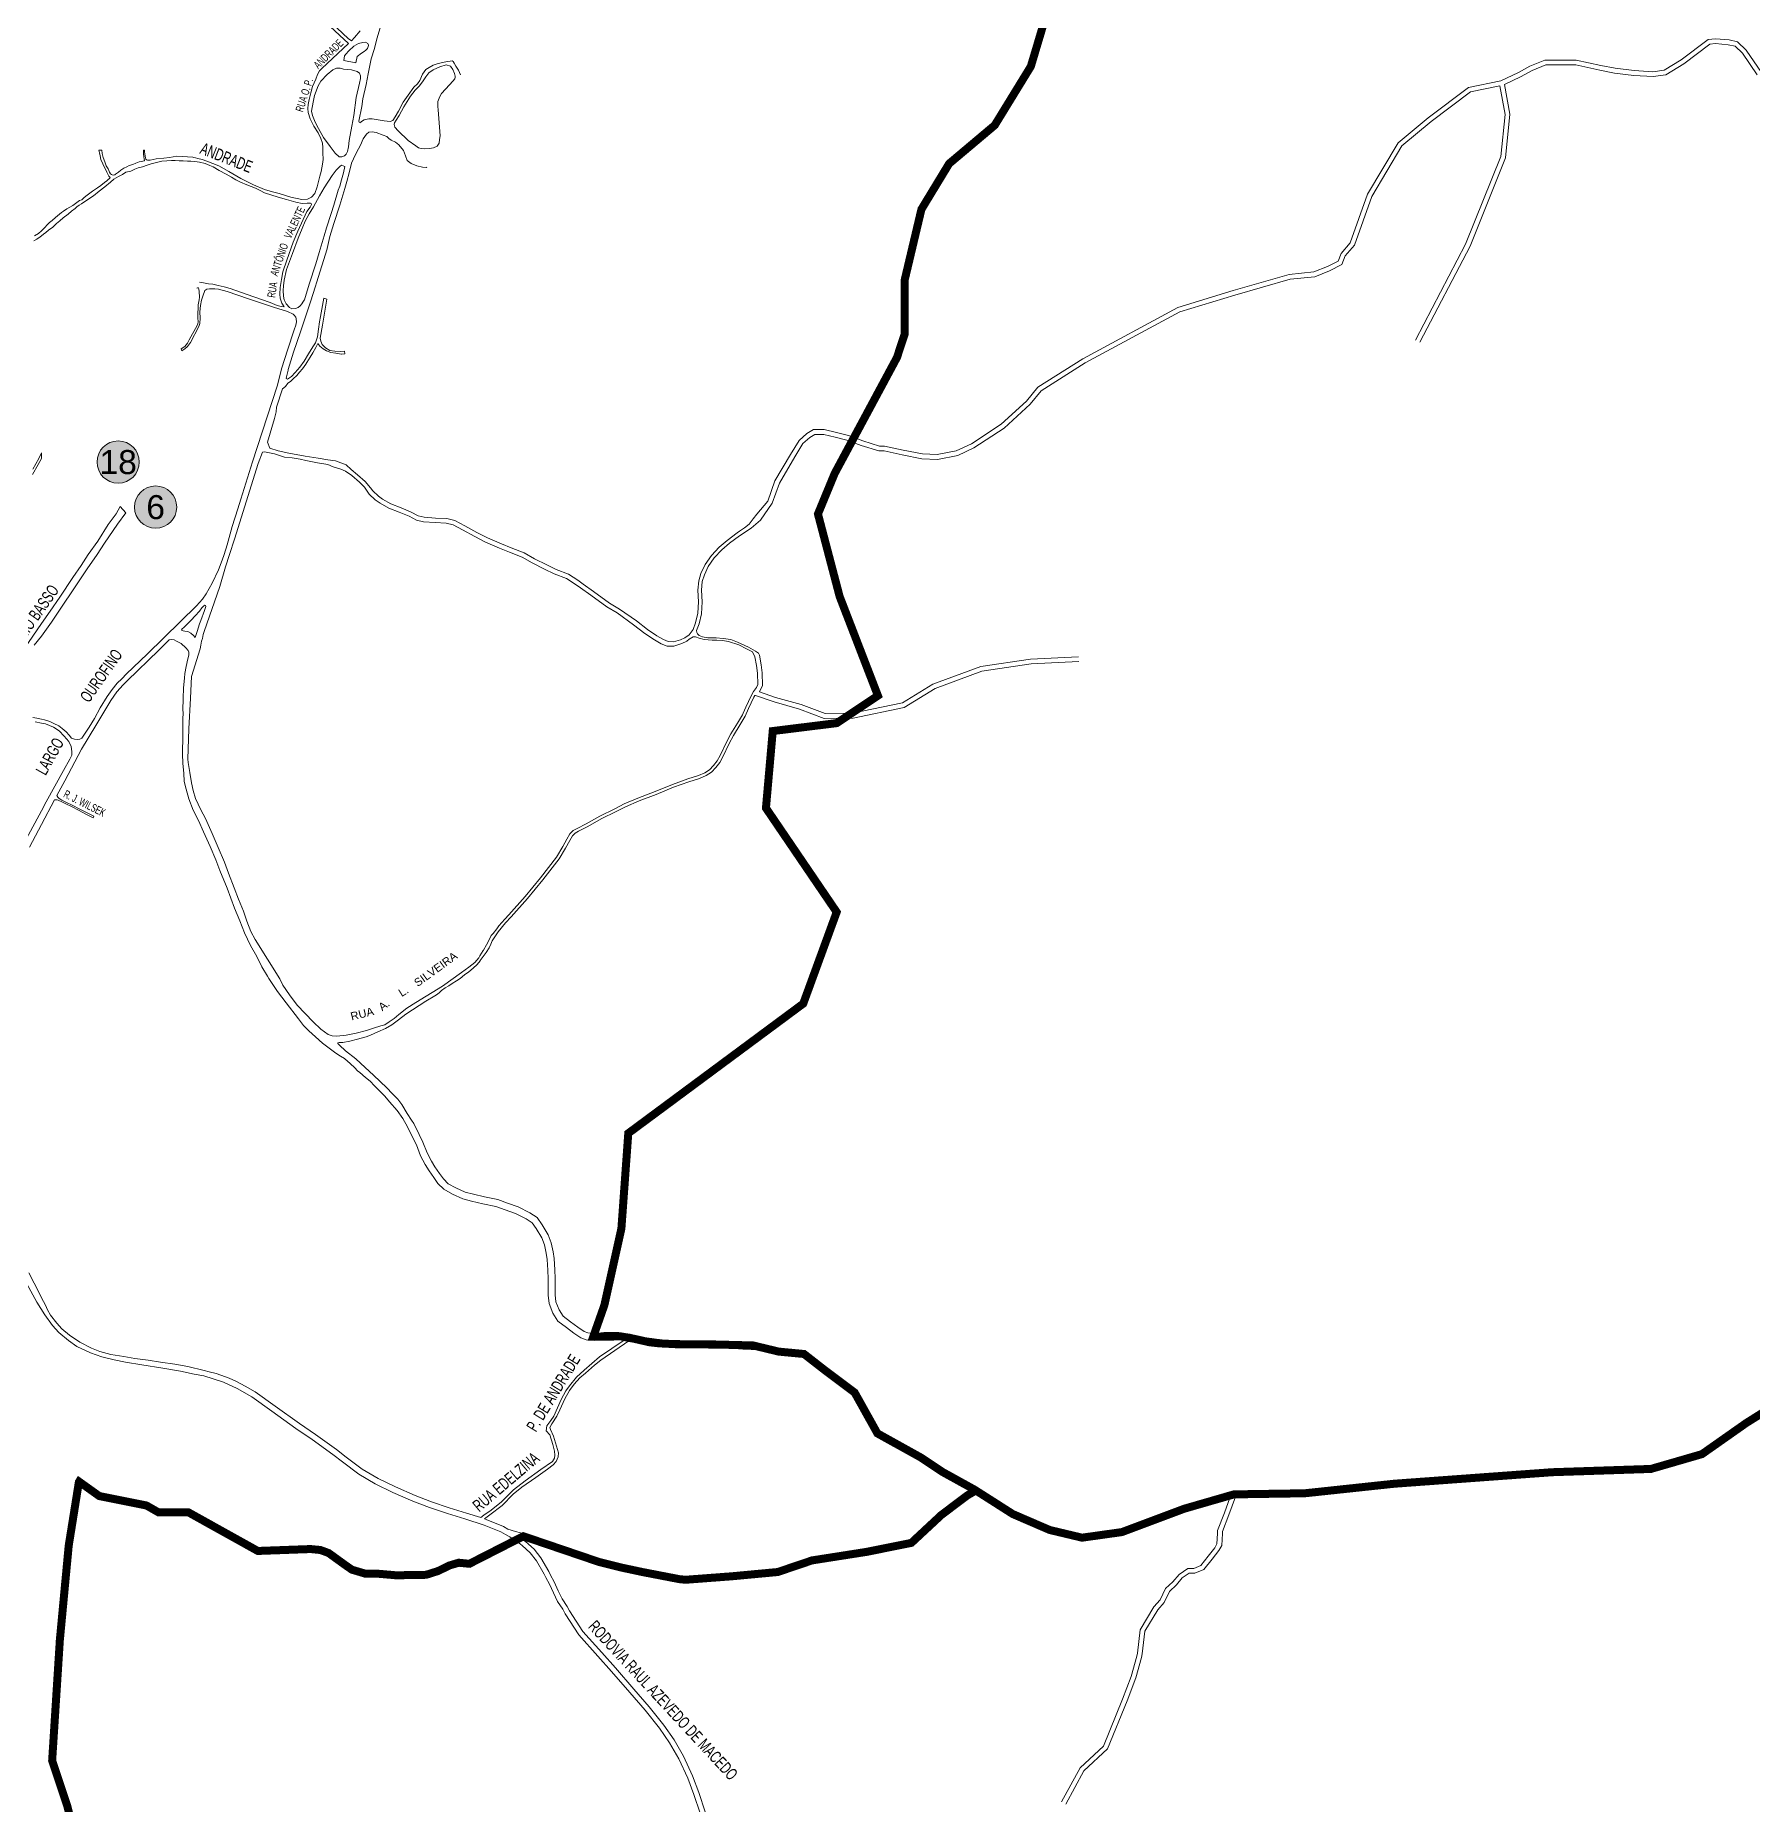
# Model space of a CAD drawing. Header units: millimetres. Extents: x 617885 to 663705, y 7172943 to 7234736.
# Drawn here: x 649792 to 651938, y 7192638 to 7194849 of the extents above; entities that cross this region are included whole.
import ezdxf
from ezdxf.enums import TextEntityAlignment as Align

# ---------------------------------------------------------------- set-up
doc = ezdxf.new("R2010")
doc.units = ezdxf.units.MM
for name, color, linetype in [('BAIRROS', 12, 'Continuous'), ('Equipamentos Públicos', 171, 'Continuous'), ('Escolas Municipais', 21, 'Continuous')]:
    doc.layers.add(name, color=color, linetype=linetype)
doc.layers.add('TOP_VIAS 10.000', color=7, linetype='Continuous', lineweight=9)
doc.layers.add('VIAS', color=7, linetype='Continuous', lineweight=5)
doc.styles.add('LDUP', font='LDUP.SHX')
doc.styles.get("Standard").update_dxf_attribs({"font": 'arial.ttf'})

msp = doc.modelspace()

# ---------------------------------------------------------------- hatches: boundary and pattern name
at = {"layer": 'Equipamentos Públicos', "true_color": 0xff0040}
h = msp.add_hatch(color=240, dxfattribs=at)
edge = h.paths.add_edge_path()
edge.add_arc((649942.7, 7194259.1), 26.4, 0, 360)
at = {"layer": 'Escolas Municipais'}
h = msp.add_hatch(color=21, dxfattribs=at)
edge = h.paths.add_edge_path()
edge.add_arc((649895.9, 7194315.4), 26.4, 0, 360)

# ---------------------------------------------------------------- linework, layer by layer
at = {"layer": 'BAIRROS', "lineweight": 40, "ltscale": 0.3, "const_width": 10}
for points in [[(649851.6, 7192559.3), (649832.5, 7192635.6), (649813.4, 7192692.8), (649822.7, 7192838.2), (649822.9, 7192842.2), (649828.5, 7192901.9), (649834.1, 7192961.5), (649846.8, 7193040.9), (649847.1, 7193041.4), (649872.3, 7193023.4), (649931.3, 7193011.6), (649946.2, 7193003.1), (649983.6, 7193003.1), (650070.4, 7192954.8), (650136.2, 7192957.2), (650148.6, 7192956), (650158.9, 7192952.2), (650179.6, 7192937.2), (650188, 7192931.4), (650205.1, 7192926.3), (650219, 7192926.5), (650243.2, 7192924.4), (650280.7, 7192925), (650295.5, 7192929.7), (650309.9, 7192936.7), (650321.3, 7192940.1), (650334.8, 7192938.8), (650402.2, 7192973.2), (650402.2, 7192973.2), (650496.3, 7192941.2), (650525, 7192934), (650551.3, 7192928.4), (650597, 7192919.6), (650604.8, 7192918.8), (650663.2, 7192923.2), (650720.1, 7192928.5), (650762.9, 7192943), (650831.3, 7192953.7), (650887, 7192964.9), (650924.4, 7192999.7), (650956.6, 7193024), (650967.5, 7193030.4), (650967.5, 7193030.4), (650966.5, 7193031.1), (650966.5, 7193031.1), (650966.5, 7193031.1), (650925.8, 7193053.6), (650898.8, 7193071.6), (650844.6, 7193101.7), (650816.1, 7193152.8), (650780, 7193179.8), (650752.9, 7193200.9), (650721.3, 7193203.9), (650689.3, 7193211.6), (650630.1, 7193213.1), (650599.9, 7193212.8), (650572.2, 7193214.2), (650559.6, 7193215.6), (650541.3, 7193219.8), (650524.1, 7193222.9), (650509.2, 7193222.7), (650489.6, 7193222.7), (650503.4, 7193261.9), (650524.7, 7193357.7), (650533.3, 7193476.7), (650751.9, 7193638.7), (650793.7, 7193753.1), (650705.3, 7193883.1), (650713.8, 7193979.3), (650793.7, 7193989.2), (650845.2, 7194023.5), (650797.4, 7194147.4), (650770.3, 7194250.5), (650791.2, 7194301.2), (650869, 7194446), (650878.6, 7194475.2), (650878.6, 7194542.7), (650899.6, 7194631.3), (650934.2, 7194688.3), (650991.2, 7194736.3), (651036.3, 7194809.8), (651066.3, 7194910.3)], [(649851.6, 7192559.3), (649832.5, 7192635.6), (649813.4, 7192692.8), (649822.7, 7192838.2), (649822.9, 7192842.2), (649828.5, 7192901.9), (649834.1, 7192961.5), (649846.8, 7193040.9), (649847.1, 7193041.4), (649872.3, 7193023.4), (649931.3, 7193011.6), (649946.2, 7193003.1), (649983.6, 7193003.1), (650070.4, 7192954.8), (650136.2, 7192957.2), (650148.6, 7192956), (650158.9, 7192952.2), (650179.6, 7192937.2), (650188, 7192931.4), (650205.1, 7192926.3), (650219, 7192926.5), (650243.2, 7192924.4), (650280.7, 7192925), (650295.5, 7192929.7), (650309.9, 7192936.7), (650321.3, 7192940.1), (650334.8, 7192938.8), (650402.2, 7192973.2), (650496.3, 7192941.2), (650525, 7192934), (650551.3, 7192928.4), (650597, 7192919.6), (650604.8, 7192918.8), (650663.2, 7192923.2), (650720.1, 7192928.5), (650762.9, 7192943), (650831.3, 7192953.7), (650887, 7192964.9), (650924.4, 7192999.7), (650956.6, 7193024), (650967.5, 7193030.4), (651013.8, 7193000.9), (651059.9, 7192981), (651100.3, 7192971.4), (651150.2, 7192978.4), (651227.7, 7193007.5), (651290, 7193025.5), (651378.9, 7193026.9), (651490.3, 7193038.8), (651589, 7193046), (651687.7, 7193053.2), (651811.1, 7193057.3), (651874.9, 7193075.8), (651930.4, 7193114.8), (651963.3, 7193135.4)]]:
    msp.add_lwpolyline(points, dxfattribs=at)
at = {"layer": 'Equipamentos Públicos', "color": 7, "lineweight": 5}
msp.add_circle((649942.7, 7194259.1), 26.4, dxfattribs=at)
at = {"layer": 'Escolas Municipais', "color": 7, "lineweight": 5}
msp.add_circle((649895.9, 7194315.4), 26.4, dxfattribs=at)
at = {"layer": 'VIAS', "color": 253}
for points in [[(649791.2, 7194598.2), (649796.2, 7194601.1), (649799.9, 7194604.4), (649803.3, 7194607.7), (649807.9, 7194612.7), (649810.1, 7194614.9), (649813.3, 7194617.4), (649817.7, 7194620.8), (649824.9, 7194627.1), (649827.6, 7194628.8), (649831.8, 7194631.7), (649835.6, 7194633.8), (649839.2, 7194636), (649844.4, 7194639.7), (649847.5, 7194642.1), (649850.4, 7194643.2), (649853.2, 7194645.6), (649855.6, 7194647.8), (649858.7, 7194650), (649863.7, 7194653.8), (649870.1, 7194658), (649874.1, 7194660.9), (649878.8, 7194664.7), (649881.7, 7194666.9), (649883.3, 7194668.6), (649885.2, 7194669.9), (649885.7, 7194671), (649885.6, 7194671.6), (649884.3, 7194672.5), (649881.6, 7194677.5), (649876.9, 7194688.2), (649874.3, 7194693.5), (649873.2, 7194697.9), (649872.4, 7194701.9), (649871.7, 7194705), (649875.6, 7194705.1), (649875.8, 7194700.9), (649877, 7194696), (649879.2, 7194690.7), (649880.9, 7194685.7), (649883.3, 7194681.9), (649885, 7194677.7), (649886.2, 7194675.7), (649887.6, 7194674.8), (649888.5, 7194674.5), (649889.8, 7194674.1), (649891.8, 7194674.3), (649892.7, 7194675.2), (649896.4, 7194677.8), (649899.2, 7194680.3), (649902.9, 7194682.5), (649906.6, 7194684.4), (649909.7, 7194686), (649914.2, 7194687.4), (649917.9, 7194688.7), (649922.3, 7194690.4), (649924.7, 7194691), (649926.9, 7194691.5), (649928.3, 7194691.9), (649928.8, 7194692.4), (649928.3, 7194694.5), (649927.8, 7194696.8), (649927.7, 7194700.6), (649927.5, 7194705.2), (649929, 7194705.3), (649929, 7194703.1), (649929.4, 7194700.7), (649929.8, 7194697.8), (649930.1, 7194695.6), (649930.6, 7194693.7), (649931.5, 7194693.1), (649932.7, 7194692.7), (649933.8, 7194692.5), (649935.9, 7194692.8), (649939.6, 7194693.4), (649943.2, 7194694.3), (649953, 7194695.1), (649959.9, 7194696), (649969.2, 7194697.7), (649989, 7194696.5), (649990.6, 7194696), (649992.4, 7194695.5), (649995.6, 7194694.9), (650000.7, 7194693.6), (650006.7, 7194691.5), (650021.7, 7194685.5), (650034, 7194678.3), (650049, 7194669.6), (650065, 7194661.8), (650078.7, 7194656), (650088.6, 7194653.2), (650096.9, 7194650.8), (650111.8, 7194646.6), (650125.5, 7194643.3), (650132.4, 7194643.9), (650137.6, 7194646.4), (650141.5, 7194651), (650144.5, 7194659.5), (650148, 7194672.5), (650149.5, 7194678.4), (650151.4, 7194687.6), (650151.9, 7194693.3), (650151.8, 7194701.6), (650151.7, 7194708.4), (650151.1, 7194713.8), (650149.1, 7194719.9), (650145.7, 7194726.9), (650140.4, 7194735.3), (650135.8, 7194744.1), (650133.4, 7194752), (650132.9, 7194757.2), (650133.3, 7194762.3), (650134.6, 7194768.4), (650136.7, 7194776.9), (650138.8, 7194784.6), (650142.7, 7194794), (650145, 7194799.6), (650147.6, 7194804.1), (650150.4, 7194807.3), (650183.6, 7194838.5), (650138.2, 7194880.3)], [(650141.7, 7194883.7), (650183.2, 7194844.7), (650187.3, 7194841.9), (650191.4, 7194845.9), (650198.4, 7194854.1)], [(650323.7, 7194799.2), (650321.1, 7194804.9), (650317.7, 7194809.9), (650315.8, 7194813.9), (650314.5, 7194816.1), (650313.3, 7194816.6), (650305.5, 7194815.4), (650295.7, 7194813.5), (650289.6, 7194811.3), (650284.5, 7194808.4), (650280.5, 7194806), (650276, 7194799.9), (650272.8, 7194792), (650269.9, 7194787.9), (650265.5, 7194784), (650258.4, 7194773.7), (650251.8, 7194764.9), (650246, 7194753.7), (650242.2, 7194746.9), (650239.3, 7194742.4), (650235.6, 7194740.8), (650228.3, 7194741.6), (650218.4, 7194743.3), (650213.4, 7194744.2), (650208.9, 7194744.1), (650203.2, 7194743), (650200, 7194740.9), (650199.3, 7194740.2), (650198.6, 7194739.4), (650197.7, 7194739.6), (650196.9, 7194740), (650196.8, 7194741.3), (650200.2, 7194759.8), (650200.2, 7194759.8), (650201.5, 7194769.3), (650205.7, 7194787.1), (650208.2, 7194800.5), (650212.2, 7194819.1), (650216.1, 7194832.3), (650219.1, 7194844.2), (650225.6, 7194866.2)], [(650208.7, 7194836.4), (650207.7, 7194838.4), (650205.1, 7194840), (650201.8, 7194839.7), (650196.4, 7194838.5), (650190.2, 7194834.9), (650184.3, 7194829.2), (650180.3, 7194825.1), (650178.8, 7194823.2), (650178, 7194817), (650192.7, 7194814.3), (650194.7, 7194822.2), (650200.1, 7194826.4), (650203.3, 7194828.5), (650205.5, 7194830.2), (650207.3, 7194832.1), (650208.2, 7194834.5), (650208.5, 7194835.8)], [(651943.8, 7194799.3), (651925.5, 7194826.3), (651916.2, 7194834.9), (651907.8, 7194836.9), (651891.7, 7194838.3), (651884.9, 7194837.6), (651852.2, 7194812.8), (651829.9, 7194799.4), (651813.8, 7194797.1), (651789.6, 7194798.6), (651765.5, 7194801.5), (651747.3, 7194805.1), (651717.3, 7194811.6), (651679.9, 7194811.6), (651662.6, 7194804.6), (651648.2, 7194796.7), (651628, 7194787.2), (651634.8, 7194750), (651629.6, 7194695.6), (651585.1, 7194585), (651522.2, 7194465.1)], [(651848.8, 7194817.8), (651882.6, 7194843.5), (651891.7, 7194844.3), (651908.8, 7194842.8), (651919.1, 7194840.4)], [(651919.1, 7194840.4), (651930.1, 7194830.2), (651949.3, 7194802)], [(650694.1, 7194250.3), (650707.7, 7194266.7), (650716.6, 7194291.8), (650736.1, 7194325), (650746.9, 7194342.5), (650756.5, 7194351.2), (650764.9, 7194355.9), (650778.2, 7194355.9), (650793.4, 7194352.5), (650808.3, 7194348.4), (650826.3, 7194341.8), (650847.1, 7194335.4), (650853.5, 7194335.4), (650876.7, 7194330.4), (650901, 7194325.6), (650919.2, 7194324.8), (650943.1, 7194329.6), (650962.2, 7194338.3), (650999.4, 7194362.6), (651031, 7194391.7), (651045.1, 7194409.1), (651101.2, 7194444.6), (651220, 7194508.6), (651289.3, 7194529.6), (651359.1, 7194549.8), (651389.9, 7194552.9), (651406.9, 7194559.9), (651420.2, 7194566.5), (651424, 7194576.2), (651435.3, 7194589.5), (651456.9, 7194650), (651495.4, 7194714.5), (651532.9, 7194745.7), (651583.2, 7194783.5), (651623.6, 7194791.8), (651645.5, 7194802.1), (651660, 7194810.1), (651678.7, 7194817.6), (651717.9, 7194817.6)], [(651717.9, 7194817.6), (651748.6, 7194811)], [(651813.6, 7194803.1), (651827.8, 7194805.2), (651848.8, 7194817.8)], [(651748.6, 7194811), (651766.5, 7194807.4), (651790.1, 7194804.6)], [(651790.1, 7194804.6), (651813.6, 7194803.1)], [(650698.4, 7194242.6), (650713.1, 7194264), (650722.1, 7194289.2), (650741.2, 7194321.9), (650751.6, 7194338.7), (650760, 7194346.3), (650766.4, 7194349.9), (650777.6, 7194349.9), (650791.9, 7194346.7), (650806.5, 7194342.6), (650824.4, 7194336.1), (650846.2, 7194329.4), (650852.9, 7194329.4), (650875.5, 7194324.6), (650900.3, 7194319.6), (650919.7, 7194318.8), (650945, 7194323.8), (650965.1, 7194333), (651003.1, 7194357.8), (651035.4, 7194387.6), (651049.1, 7194404.5), (651104.3, 7194439.4), (651222.3, 7194503.1), (651291, 7194523.9), (651360.3, 7194543.9), (651391.3, 7194547), (651409.4, 7194554.4), (651424.9, 7194562.2), (651429.2, 7194573.1), (651440.6, 7194586.5), (651462.3, 7194647.4), (651500, 7194710.5), (651536.6, 7194741), (651585.7, 7194777.9), (651622.2, 7194785.4), (651628.8, 7194749.7), (651623.7, 7194697.1), (651579.6, 7194587.5), (651516.9, 7194467.9)], [(650135.8, 7194446.5), (650139.3, 7194451.8), (650143, 7194458.5), (650145.4, 7194463.6), (650147.7, 7194460.3), (650152.1, 7194457), (650156.2, 7194454.2), (650161.5, 7194452.5), (650161.7, 7194452.4), (650167.7, 7194451.5), (650174.9, 7194450.4), (650175.5, 7194450.3), (650179.2, 7194450.6), (650178.9, 7194453.8), (650174, 7194453.7), (650166.7, 7194454), (650160.2, 7194454.9), (650155.1, 7194458), (650151, 7194462.1), (650149.1, 7194466.4), (650148.3, 7194470.4), (650151.1, 7194486.5), (650153.1, 7194499), (650155, 7194509.1), (650156.5, 7194518.8), (650153, 7194520), (650152.1, 7194515.8), (650150.5, 7194506.4), (650148.7, 7194497.2), (650147.3, 7194490.8), (650146.2, 7194481.4), (650144.8, 7194472), (650142.5, 7194464.5), (650139.1, 7194459.2), (650133.8, 7194450.6), (650128.2, 7194441.4), (650122.8, 7194434), (650117.2, 7194427.2), (650112.4, 7194422.5), (650107.4, 7194418.8), (650106.5, 7194419.3), (650105.9, 7194419.8), (650106.1, 7194422.1), (650108.3, 7194430.2), (650108.5, 7194430.9), (650115.1, 7194452.9), (650123.8, 7194478.1), (650136.4, 7194515.7), (650142.5, 7194535.4), (650143.7, 7194539.4), (650157, 7194582), (650157, 7194582.2), (650160.5, 7194597.2), (650165.5, 7194613.4), (650172.7, 7194636.2), (650179, 7194657.2), (650181.5, 7194665.8), (650184.5, 7194676.8), (650187.4, 7194688.7), (650190.1, 7194694.5), (650193.7, 7194702.4), (650198.6, 7194711.4), (650202, 7194719.2), (650206.1, 7194725), (650208.9, 7194727.7), (650213.4, 7194728), (650218.3, 7194727.3), (650227.2, 7194723.7), (650231.4, 7194722.2), (650233.9, 7194719.6), (650237.2, 7194717.7), (650242.6, 7194715), (650246.7, 7194711.8), (650252.5, 7194704.6), (650255, 7194698.2), (650257.2, 7194692.2), (650261.9, 7194688.3), (650269.2, 7194685.7), (650276.3, 7194683.8), (650281, 7194683.6), (650281.5, 7194683.7)], [(649997.5, 7194540.2), (650002.7, 7194539.4), (650008.6, 7194538.1), (650014, 7194537.5), (650020.8, 7194536.2), (650028.2, 7194534.5), (650035.7, 7194532.3), (650055.9, 7194525.1), (650086, 7194514.8), (650094.5, 7194511.2), (650099.5, 7194509.9), (650103.4, 7194509.4), (650100.5, 7194513.9), (650098.3, 7194520.3), (650097.7, 7194525.3), (650098.2, 7194533.7), (650099.8, 7194543.5), (650101.8, 7194553.2), (650106.5, 7194567.5), (650114.7, 7194590), (650120.2, 7194604), (650131.6, 7194628.7), (650135.7, 7194633.9), (650137.5, 7194637.2), (650137.1, 7194638.4), (650136.2, 7194639.1), (650132.2, 7194638.8), (650126, 7194638.5), (650117.7, 7194640.1), (650106.2, 7194643.3), (650095.8, 7194646.6), (650078.7, 7194651.8), (650073.4, 7194654.7), (650067.6, 7194657.6), (650056.7, 7194662), (650048.6, 7194665.3), (650042.8, 7194668.2), (650037.3, 7194671.4), (650030.8, 7194675), (650022, 7194679.9), (650014.4, 7194684.1), (650010.5, 7194685.8), (650004.7, 7194688.3), (649997.7, 7194690), (649991.5, 7194690.9), (649986.6, 7194691.4), (649982.4, 7194691.4), (649977.1, 7194691.6), (649972, 7194692), (649967.2, 7194692.2), (649962.6, 7194692.1), (649956.9, 7194691.9), (649950.6, 7194691.3), (649944, 7194689.7), (649937.3, 7194687.9), (649932, 7194686.4), (649926.1, 7194684.5), (649920.8, 7194683), (649916.7, 7194681.4), (649911.9, 7194679), (649905.4, 7194677.8), (649901.1, 7194674.7), (649896.5, 7194672.2), (649890.6, 7194668.7), (649886.5, 7194665.3), (649879.4, 7194659.5), (649872.2, 7194653.8), (649865.1, 7194648.2), (649857.9, 7194643.5), (649850.2, 7194638.2), (649847.1, 7194636.4), (649844.4, 7194634.2), (649842, 7194632.1), (649837.4, 7194629), (649833.5, 7194625.3), (649827.3, 7194620.4), (649822.9, 7194617), (649818.9, 7194613.6), (649814.1, 7194609.1), (649808.7, 7194605.2), (649805.4, 7194602.3), (649802.5, 7194600), (649800, 7194598.1), (649798.5, 7194597), (649794.1, 7194593.8), (649790.5, 7194591.8)], [(649789.1, 7193996.2), (649794.4, 7193995.3), (649800, 7193994.2), (649803.8, 7193993.4), (649810.5, 7193991.2), (649815.7, 7193988.9), (649821.8, 7193985.9), (649826, 7193982.5), (649831, 7193978.2), (649834.7, 7193974.2), (649837.6, 7193970.5), (649841.3, 7193969), (649844.9, 7193968.8), (649848, 7193969.2), (649850.7, 7193970.5), (649859.5, 7193984.2), (649866.2, 7193995), (649873.5, 7194008.2), (649882.1, 7194022.5), (649888.4, 7194031.4), (649894.7, 7194039), (649900.3, 7194044.7), (649906.5, 7194051), (649932, 7194075.4), (649973.8, 7194116.1), (649993.8, 7194135.6), (650001.1, 7194144.2), (650005.9, 7194150.8), (650013.4, 7194164.2), (650021.1, 7194180.8), (650026, 7194192.7), (650028.3, 7194200), (650032, 7194211.8), (650038.5, 7194235.1), (650045.4, 7194257), (650049.2, 7194269), (650063.7, 7194315.6), (650094.4, 7194410.2), (650100.6, 7194433.1), (650107.3, 7194455.4), (650116, 7194480.7), (650117.9, 7194486.4), (650118.9, 7194490.8), (650118.5, 7194494.2), (650117.8, 7194496.4), (650115.8, 7194499), (650114.4, 7194500.4), (650107.3, 7194503.6), (650089.9, 7194508.8), (650058.7, 7194519.5), (650032.2, 7194528.7), (650021.4, 7194531.4), (650016.6, 7194531.9), (650010, 7194532), (650006.5, 7194531.4), (650004.3, 7194529.8), (650001.7, 7194522.9), (650000, 7194517.8), (649998.6, 7194510.9), (649998.1, 7194503.3), (649998.2, 7194495.2), (649997.9, 7194488.7), (649996.8, 7194485), (649986.2, 7194464.8), (649982.7, 7194459.7), (649979.3, 7194457), (649975.5, 7194454.5), (649974.6, 7194456.7), (649979.1, 7194459.9), (649980.8, 7194461.7), (649982.6, 7194464.1), (649984.8, 7194468), (649994.4, 7194486.1), (649995.3, 7194488.2), (649995.7, 7194490.7), (649995.6, 7194495.7), (649995.4, 7194502.2), (649995.8, 7194507), (649995.9, 7194511.7), (649997.1, 7194518), (649997.4, 7194521.6), (649997, 7194528.6), (649996.7, 7194531.4), (649996.2, 7194533.1), (649995, 7194533), (649994.2, 7194532.7)], [(650416.1, 7194194.7), (650403.4, 7194201.9), (650386.9, 7194208.4), (650374.8, 7194213.2), (650357.2, 7194220.8), (650344.2, 7194227.5), (650329.1, 7194235.9), (650316.6, 7194242.5), (650306.6, 7194244.9), (650292.6, 7194245.5), (650278.3, 7194246.5), (650270.7, 7194248.4), (650262, 7194252.9), (650249.3, 7194258.2), (650236.7, 7194263.2), (650226.3, 7194268.9), (650221, 7194272.8), (650214.1, 7194279.4), (650211.3, 7194283.3), (650204.7, 7194291.1), (650195.1, 7194299.6), (650186.9, 7194306), (650180.6, 7194311.8), (650167.5, 7194317), (650157.9, 7194318.4), (650146, 7194320.3), (650129.5, 7194322.8), (650109, 7194326.5), (650095.9, 7194329.6), (650085.6, 7194332.8), (650082.5, 7194340.3), (650091.4, 7194370), (650093.2, 7194378), (650093.9, 7194384.1), (650101.3, 7194407), (650104.8, 7194409.8), (650108, 7194414), (650111.1, 7194416.2), (650114.7, 7194419.2), (650119.2, 7194423.7), (650122.5, 7194427.6), (650126.1, 7194431.9), (650130.3, 7194437.9), (650131.6, 7194440), (650135.8, 7194446.5)], [(649789.1, 7194306.4), (649796.7, 7194319.8), (649799.9, 7194326.8), (649800, 7194326.9), (649800, 7194319.7), (649796, 7194312.5), (649788.9, 7194299.9)], [(649987.4, 7193914.7), (649985.3, 7193927.7), (649983.2, 7193940.2), (649983.1, 7193944.1), (649984.4, 7193982), (649986.1, 7194020.2), (649987.4, 7194047.6), (649998.2, 7194082.2), (649999, 7194086.8), (649999.9, 7194091.6), (650001.2, 7194094.8), (650002.2, 7194100.1), (650003.4, 7194103.7), (650022.8, 7194160), (650029.9, 7194184.5), (650035, 7194200), (650041.2, 7194218.9), (650070.9, 7194313.5), (650076.1, 7194327.9), (650078.9, 7194328.2), (650084.9, 7194327.1), (650091.4, 7194325.7), (650103.9, 7194321.7), (650113.5, 7194320.9), (650123.3, 7194319.2), (650130.2, 7194317.5), (650144.9, 7194314.6)], [(650130.2, 7194317.5), (650144.9, 7194314.6), (650157.9, 7194312.3), (650164.6, 7194309.6), (650174, 7194306.5)], [(650174, 7194306.5), (650179.9, 7194304.2)], [(650179.9, 7194304.2), (650187.7, 7194298.8)], [(650187.7, 7194298.8), (650197.6, 7194290.1), (650203.5, 7194284.1)], [(650203.5, 7194284.1), (650209.7, 7194275.5), (650217.2, 7194268.3), (650223.2, 7194263.9)], [(650223.2, 7194263.9), (650234.2, 7194257.9), (650247.1, 7194252.8)], [(649778.3, 7194081.9), (649800, 7194113.6), (649810.9, 7194129), (649822.9, 7194146.6), (649839.1, 7194171), (649849.7, 7194186.3), (649858.5, 7194200), (649870.4, 7194216.7), (649883.6, 7194237.5), (649893.2, 7194250.7), (649898.5, 7194259.8), (649905.4, 7194251.9), (649895.2, 7194238), (649878.8, 7194214.2), (649869.5, 7194200), (649857.1, 7194182), (649838.9, 7194154.4), (649826.6, 7194136.4), (649812.5, 7194115.5), (649800, 7194098), (649790.9, 7194086.6)], [(650247.1, 7194252.8), (650259.5, 7194247.6), (650268.6, 7194242.9)], [(650268.6, 7194242.9), (650277.3, 7194240.7)], [(650277.3, 7194240.7), (650292.2, 7194239.7)], [(650292.2, 7194239.7), (650305.7, 7194239.1)], [(650305.7, 7194239.1), (650314.6, 7194237), (650326.3, 7194230.7)], [(650694.1, 7194250.3), (650689.5, 7194244.3), (650684.3, 7194237.7), (650678.4, 7194233.2), (650672.2, 7194228.9), (650669.5, 7194226.9), (650656.9, 7194217.5), (650647, 7194209), (650637.1, 7194198.6), (650629.2, 7194187.4), (650624.1, 7194176), (650621.3, 7194167.2), (650620.1, 7194155.5), (650621.1, 7194140.6), (650620.1, 7194126.6), (650617.3, 7194114.6), (650614.2, 7194106.4), (650609.4, 7194099.7), (650603.8, 7194095.8), (650598.5, 7194093.2), (650589.6, 7194090.9), (650583, 7194091.3), (650577.1, 7194093.6), (650569.1, 7194098.3), (650557.3, 7194106.1), (650543.5, 7194116.9), (650522.5, 7194131.8), (650509.7, 7194139.3), (650489.9, 7194153.6), (650476.9, 7194162.9), (650470.4, 7194167.8), (650458.6, 7194175.2), (650443.1, 7194181), (650431.4, 7194186.8), (650416.1, 7194194.7)], [(650640.7, 7194195.7), (650650.1, 7194205.7), (650659.8, 7194213.9), (650672.2, 7194223.1), (650686.7, 7194233), (650698.4, 7194242.6)], [(650326.3, 7194230.7), (650341.4, 7194222.3)], [(650341.4, 7194222.3), (650354.7, 7194215.5)], [(650354.7, 7194215.5), (650372.5, 7194207.8)], [(650372.5, 7194207.8), (650384.7, 7194203), (650400.9, 7194196.6), (650413.3, 7194189.6), (650428.8, 7194181.6), (650440.8, 7194175.6), (650456, 7194169.9), (650467.1, 7194163), (650473.4, 7194158.2), (650486.5, 7194148.9), (650506.5, 7194134.4), (650519.4, 7194126.9), (650540, 7194112.2), (650553.8, 7194101.3), (650566, 7194093.4), (650574.5, 7194088.3), (650582, 7194085.5), (650590.4, 7194085.5), (650600.2, 7194088.5), (650606.5, 7194091.6), (650609.3, 7194094.3), (650614.3, 7194097.2), (650617.4, 7194097.2), (650622, 7194095.4), (650628.1, 7194093.5), (650638, 7194092.8), (650644.1, 7194092.7), (650651.2, 7194092.3), (650658.5, 7194091.3), (650671.4, 7194087), (650681, 7194082.2), (650688.3, 7194078.2)], [(650384.7, 7194203), (650400.9, 7194196.6)], [(650621.7, 7194113.2), (650624.6, 7194125.9), (650625.7, 7194140.6), (650624.7, 7194155.4), (650625.8, 7194166.3), (650628.4, 7194174.4), (650633.2, 7194185.1), (650640.7, 7194195.7), (650650.1, 7194205.7)], [(650647, 7194209), (650637.1, 7194198.6)], [(650696, 7194076.6), (650692.4, 7194079.1), (650683.6, 7194084), (650669.9, 7194090.3), (650661.5, 7194093.5), (650652, 7194094.9), (650643.3, 7194095.6), (650632.7, 7194095.9), (650626.1, 7194096.9), (650621.9, 7194098.8), (650619.7, 7194100.6), (650618.9, 7194102.4), (650618.5, 7194105.1), (650621.7, 7194113.2)], [(650439, 7193252), (650434.4, 7193264.2), (650433.1, 7193274.4), (650433.3, 7193284.2), (650433.1, 7193295), (650432.7, 7193305.7), (650432.1, 7193319.1), (650430.7, 7193326.8), (650428.6, 7193337.3), (650425.3, 7193346.1), (650418.4, 7193357.7), (650413.1, 7193364.9), (650405.7, 7193369.9), (650392.3, 7193376.5), (650379.5, 7193381), (650367.7, 7193385.3), (650351.6, 7193388.6), (650337.4, 7193392), (650326.6, 7193395), (650313.8, 7193400.5), (650302.7, 7193406.7), (650295.5, 7193414), (650290.3, 7193421.3), (650284.3, 7193429.9), (650279.7, 7193437.6), (650273.8, 7193448.6), (650268.6, 7193462.2), (650264.2, 7193471.2), (650257.6, 7193484.6), (650251.6, 7193495), (650244.7, 7193505.1), (650235.1, 7193516.2), (650229.3, 7193523.2), (650223.7, 7193528.6), (650216.1, 7193535.8), (650210.6, 7193541.9), (650205, 7193546.5), (650197.8, 7193552.5), (650195.1, 7193554.8), (650191.7, 7193558.5), (650185.6, 7193563.7), (650179, 7193569.7), (650178.5, 7193570.2), (650173.8, 7193573.1), (650167.8, 7193576.9), (650161.1, 7193582), (650151.2, 7193589.5), (650142.5, 7193597.1), (650134.3, 7193604.7), (650127.6, 7193611.5), (650121.3, 7193619.6), (650106, 7193639.7), (650095, 7193653.7), (650084.3, 7193670.1), (650082.4, 7193672.9), (650075.6, 7193684.5), (650069.1, 7193697.7), (650061.3, 7193711.4), (650053.6, 7193727), (650047.8, 7193742), (650041.3, 7193758.1), (650032.2, 7193783.1), (650023.1, 7193805), (650017.8, 7193818.2), (650011, 7193835.1), (650002.7, 7193853.3), (649996.3, 7193867.7), (649989.7, 7193880.6), (649984.1, 7193894.6), (649981, 7193906.8), (649978.5, 7193916.2), (649977.9, 7193926.8), (649976.5, 7193938.6), (649976.4, 7193951), (649976.6, 7193973.7), (649976.7, 7193993.4), (649976.8, 7193997), (649977.1, 7193999), (649977.3, 7194000.9), (649977.1, 7194002.4), (649976.8, 7194005.2), (649977.3, 7194019.8), (649977.4, 7194033.1), (649978.9, 7194045.3), (649979.2, 7194051.4), (649981, 7194060.1), (649983, 7194069.5), (649984.2, 7194074.3), (649984.2, 7194078), (649983.5, 7194079.8), (649980.6, 7194083.4), (649974.5, 7194088.8), (649968.9, 7194091.8), (649965.8, 7194093.1), (649962.2, 7194093.5), (649959.8, 7194093.2), (649946.7, 7194080.5), (649907.1, 7194041.9), (649902.2, 7194037.1), (649894.4, 7194028.5), (649886.7, 7194017.5), (649868.1, 7193986.1), (649850.1, 7193956.7), (649829.1, 7193917.2), (649819.3, 7193898.7), (649820.7, 7193896.5), (649822.1, 7193895.1), (649825.5, 7193892.9), (649830.4, 7193890.5), (649839.2, 7193886.4), (649847.1, 7193882), (649857.1, 7193877), (649865.6, 7193872.8), (649864.7, 7193871), (649856.2, 7193875.2), (649846.2, 7193880.3), (649838.3, 7193884.6), (649829.6, 7193888.6), (649824.5, 7193891.1), (649822.7, 7193892.3), (649820.9, 7193893.1), (649819.6, 7193893.3), (649818.3, 7193893.3), (649816.4, 7193893.3), (649800, 7193862.5), (649784.9, 7193834.1)], [(650693.5, 7194033.9), (650695.1, 7194037.5), (650694.6, 7194051.5), (650693.3, 7194061.1), (650691.6, 7194072.2), (650688.3, 7194078.2)], [(651096.1, 7194066.2), (651036.5, 7194063.2), (650975.2, 7194054.2), (650916.6, 7194032.3), (650878.2, 7194008.9), (650814.2, 7193995.6), (650778, 7193995), (650747.4, 7194006.6), (650715.6, 7194015.7), (650692.3, 7194023.6), (650691.3, 7194023.9)], [(651095.8, 7194072.2), (651035.9, 7194069.2), (650973.7, 7194060), (650914, 7194037.8), (650876, 7194014.5), (650813.6, 7194001.6), (650779.1, 7194001.1), (650749.3, 7194012.3), (650717.4, 7194021.4), (650697.4, 7194028.2), (650701.2, 7194036.3), (650700.5, 7194052), (650699.3, 7194062), (650697.3, 7194074.2), (650696, 7194076.6)], [(650693.5, 7194033.9), (650689.6, 7194028.8), (650686.7, 7194023.4), (650680, 7194009), (650677, 7194001.8), (650676.1, 7193999.7), (650669.9, 7193989.3), (650661.4, 7193975.8), (650656, 7193965.3), (650648, 7193948.8), (650644.5, 7193942.1), (650639.7, 7193936.1), (650634.9, 7193930.9), (650628.9, 7193927.3), (650620.9, 7193923.7), (650607.7, 7193919.7), (650588.4, 7193912.7), (650566.8, 7193903.6), (650545.3, 7193895.6), (650528.1, 7193888.2), (650516.3, 7193882.2), (650497.8, 7193873), (650480.8, 7193863.5), (650469.3, 7193857.5), (650464.5, 7193854.9), (650460.4, 7193850.9), (650456.7, 7193844.4), (650451.5, 7193835), (650443.6, 7193821.8), (650423.7, 7193795.7), (650404.3, 7193772.5), (650383.9, 7193749.7), (650379.1, 7193744.1), (650371.5, 7193735.9), (650368.9, 7193732.1), (650364.3, 7193726.5), (650362, 7193723.9), (650358.8, 7193716.8), (650356.2, 7193712.3), (650352.4, 7193705.7), (650352.1, 7193705.3), (650347.8, 7193698.6), (650346.4, 7193696), (650341.7, 7193690.3), (650334.2, 7193684.3), (650324.7, 7193677.4), (650301.2, 7193660.5), (650267.9, 7193640.1), (650256.7, 7193633), (650246.7, 7193625), (650240.7, 7193620.3), (650234.6, 7193616), (650229.1, 7193612.2), (650224.2, 7193610.9), (650214.8, 7193608.1), (650206.3, 7193605.3), (650193.1, 7193601.8), (650180.7, 7193599.3), (650169.2, 7193598.2), (650163.1, 7193598.6), (650158.5, 7193600), (650149.3, 7193606.6), (650139.4, 7193615.9), (650119.6, 7193636.6), (650109.8, 7193649.8), (650101.6, 7193661.7), (650097.9, 7193669.5), (650066.9, 7193718.7), (650061.8, 7193728.9), (650056.8, 7193741.6), (650052.3, 7193754.3), (650046.3, 7193769.2), (650041, 7193783.4), (650033.9, 7193801.9), (650028.6, 7193815.6), (650020.9, 7193833.9), (650013.4, 7193851.1), (650005, 7193870), (649999.2, 7193880.9), (649992.6, 7193895.2), (649989.8, 7193905.2), (649987.4, 7193914.7)], [(650691.3, 7194023.9), (650690.1, 7194021.7), (650683.5, 7194007.4), (650679.5, 7193998), (650673.2, 7193987.3), (650664.8, 7193973.9), (650659.5, 7193963.6), (650651.5, 7193947.1), (650647.7, 7193940), (650642.7, 7193933.6), (650637.3, 7193927.9), (650630.6, 7193923.9), (650622.2, 7193920.1), (650608.9, 7193916), (650589.8, 7193909.1), (650568.3, 7193900), (650546.7, 7193892.1), (650529.7, 7193884.7), (650518, 7193878.8), (650499.6, 7193869.6), (650482.6, 7193860.1), (650471.1, 7193854.1), (650466.8, 7193851.8), (650463.4, 7193848.5), (650460.1, 7193842.5), (650454.8, 7193833.1), (650446.8, 7193819.6), (650426.7, 7193793.2), (650407.2, 7193770), (650386.8, 7193747.1), (650379.8, 7193739.5), (650370.8, 7193728.6), (650363.4, 7193717.2), (650361.6, 7193713.2), (650359.5, 7193708.5), (650355.7, 7193702.4), (650348.4, 7193692.6), (650348.2, 7193692.3), (650344.4, 7193687.8), (650339.4, 7193683), (650334.2, 7193678.5), (650328.5, 7193674.5), (650323.1, 7193670.3), (650318.6, 7193667.4), (650313.1, 7193663.9), (650309.1, 7193661), (650304.6, 7193658.4), (650299.8, 7193655.1), (650297.2, 7193652.8), (650295.1, 7193650.4), (650291.7, 7193648.5), (650280.3, 7193641.8), (650255.2, 7193625.5), (650246.1, 7193618.5), (650237.7, 7193612.2), (650229.9, 7193607.6), (650220.2, 7193603.6), (650211.1, 7193599.3), (650205.8, 7193597.1), (650194.8, 7193594.1), (650185.5, 7193591.9), (650176.7, 7193590.2), (650171.9, 7193590.1), (650170.5, 7193589.7), (650170.3, 7193589), (650170.6, 7193588.4), (650172.6, 7193586.6), (650180, 7193579.9), (650192.8, 7193569.7), (650204.4, 7193558.7), (650215, 7193549.4), (650223.1, 7193541.4), (650231.8, 7193533.7), (650238.4, 7193526.3), (650245.2, 7193519.2), (650250.5, 7193512.6), (650257.2, 7193501.3), (650262.5, 7193493), (650265.4, 7193488.8), (650272.1, 7193475.1), (650276.7, 7193465.7), (650281.8, 7193452.2), (650287.3, 7193441.9), (650291.7, 7193434.7), (650297.5, 7193426.4), (650302.3, 7193419.7), (650308.1, 7193413.7), (650317.7, 7193408.4), (650329.5, 7193403.3), (650339.7, 7193400.5), (650353.5, 7193397.2), (650370.1, 7193393.8), (650382.5, 7193389.3), (650395.7, 7193384.6), (650410.1, 7193377.5), (650419.3, 7193371.3), (650425.7, 7193362.5), (650433.3, 7193350), (650437, 7193339.7), (650439.3, 7193328.5), (650440.8, 7193320.1), (650441.5, 7193306.1), (650441.9, 7193295.2), (650442.1, 7193284.2), (650441.9, 7193274.8), (650442.9, 7193266.3), (650446.9, 7193255.9), (650451.9, 7193248), (650461.1, 7193241.2), (650470.4, 7193234.3), (650478.2, 7193229), (650482.6, 7193227.4), (650491.4, 7193226.6), (650502.8, 7193227.6), (650521.5, 7193227.7), (650535.5, 7193225.8), (650550.6, 7193222.1), (650568.5, 7193219.3), (650579.4, 7193218.1), (650597.9, 7193217.6), (650611.8, 7193217.5), (650632.2, 7193217.4), (650655, 7193217.1), (650674.1, 7193216.4), (650680.3, 7193216.3)], [(649792, 7193990.9), (649800, 7193989.3), (649805.2, 7193988.3), (649815, 7193984.3), (649822.2, 7193979.6), (649828.4, 7193972.8), (649834.1, 7193966.3), (649837.2, 7193959.8), (649838, 7193953.7), (649837.9, 7193949.3), (649835.4, 7193944.1), (649827.7, 7193929.9), (649806.1, 7193890.8), (649800, 7193879.5), (649775.6, 7193834.1)], [(649875.4, 7193197.5), (649861.3, 7193202.2), (649844.4, 7193210.3), (649834, 7193217.6), (649821.7, 7193227.6), (649814, 7193236.4), (649804.2, 7193250), (649794.3, 7193265.8), (649781.6, 7193288.4)], [(649784.1, 7193302.3), (649797.7, 7193276.4), (649800.3, 7193271.2), (649805.2, 7193262), (649807.5, 7193256.1), (649811.3, 7193249.6), (649819.1, 7193239.3), (649825.4, 7193232.4), (649835.2, 7193224.4), (649847.9, 7193215.5), (649862.4, 7193208), (649873, 7193204.1), (649886.8, 7193200.4)], [(649804.2, 7193250), (649794.3, 7193265.8)], [(649886.8, 7193200.4), (649902.8, 7193197.6), (649916.8, 7193195.3), (649933.4, 7193193.1), (649948.9, 7193190.8), (649966.9, 7193188.3), (649982.9, 7193185.2), (650003.4, 7193180.3), (650009.6, 7193178.8), (650018.4, 7193176.4), (650024.1, 7193174.6), (650034.7, 7193170.7), (650042.9, 7193166.9), (650054.7, 7193160.8), (650067.2, 7193153.6), (650092.1, 7193135.7), (650122.3, 7193114.2), (650142.4, 7193100.2), (650168.8, 7193081.5), (650180.8, 7193072), (650200.9, 7193057.1), (650220.8, 7193045.4), (650242.4, 7193034.8), (650267, 7193023.9), (650287.5, 7193016.2), (650309.6, 7193008.9), (650331.3, 7193002), (650349, 7192996.5), (650352.8, 7192999.5), (650361.8, 7193005.9), (650375, 7193016.2), (650389.9, 7193031.3), (650404.4, 7193042.3), (650424, 7193056.5), (650438.8, 7193066.4), (650441.2, 7193070.7), (650441.7, 7193074.5), (650441.2, 7193079.3), (650439, 7193087.9), (650435.1, 7193099.9), (650430.5, 7193105), (650431.5, 7193111.1), (650436.6, 7193117.7), (650440.1, 7193123.4), (650444.9, 7193133.5), (650449.3, 7193144.1), (650455.3, 7193155), (650459.9, 7193161.3), (650468.5, 7193171.9), (650478.1, 7193180.6), (650497.5, 7193197.2), (650528, 7193218), (650520.9, 7193218.9), (650503.2, 7193218.8), (650491.4, 7193217.8), (650480.7, 7193218.8), (650474.2, 7193221.1), (650465.3, 7193227.1), (650455.9, 7193234.1), (650445.3, 7193241.9), (650439, 7193252)], [(650623, 7192627), (650615.4, 7192650.6), (650607.6, 7192671.1), (650596.4, 7192695.2), (650585, 7192715.2), (650572.5, 7192733.4), (650554.3, 7192755.7), (650535.2, 7192778), (650512.5, 7192804.3), (650495.4, 7192823.4), (650471.4, 7192850.1), (650454.3, 7192876.4), (650451.4, 7192882), (650445, 7192891.7), (650439.8, 7192902.3), (650434.7, 7192913.2), (650430.4, 7192921.6), (650428.2, 7192926), (650418.7, 7192942.5), (650410.9, 7192952.4), (650400.6, 7192961.5), (650398.5, 7192963.1), (650385.4, 7192972.5), (650379.9, 7192975.5), (650374.1, 7192978.6), (650353.1, 7192987.2), (650329, 7192994.8), (650307.3, 7193001.7), (650285, 7193009.1), (650264.1, 7193016.9), (650239.2, 7193027.9), (650217.2, 7193038.7), (650196.7, 7193050.8), (650176.2, 7193066), (650164.2, 7193075.4), (650138.1, 7193094), (650117.9, 7193108), (650087.7, 7193129.6), (650063.1, 7193147.2), (650044.4, 7193158), (650027.5, 7193165.8), (650003, 7193173.7), (649990.9, 7193175.9), (649973.8, 7193179.3), (649951.5, 7193183.2), (649925.6, 7193187.5), (649905.1, 7193190.9), (649891.1, 7193193.5), (649875.4, 7193197.5), (649861.3, 7193202.2)], [(650697.3, 7193206.2), (650676.6, 7193206.9), (650660.2, 7193208), (650633.7, 7193208.1), (650597.7, 7193208.8), (650578.8, 7193209.3), (650567.4, 7193210.6), (650548.9, 7193213.5), (650533.9, 7193217.2), (650498.8, 7193193.3), (650491.1, 7193186.8), (650479.7, 7193176.9), (650472.7, 7193171), (650465.6, 7193163.1), (650459.9, 7193155.2), (650454.2, 7193145.1), (650447.6, 7193131.3), (650444.1, 7193123.2), (650437.9, 7193113.6), (650435.3, 7193109.2), (650435.9, 7193106.6), (650439.7, 7193098.2), (650442.3, 7193090.1), (650446, 7193077.6), (650445.8, 7193072.6), (650443.2, 7193066.5), (650439.5, 7193062.3), (650432.2, 7193057.1), (650417.9, 7193046.8), (650400.4, 7193034.5), (650389.6, 7193025.9), (650375.9, 7193011.7), (650360.5, 7193000.1), (650353.6, 7192995), (650355.7, 7192994.3), (650377.4, 7192985.4), (650382.9, 7192982.2), (650392.2, 7192979.3), (650404.7, 7192975.7), (650416.1, 7192971.8), (650427.4, 7192967.7), (650443, 7192961.9), (650446.2, 7192960.9), (650458.7, 7192956.7), (650468.7, 7192953.5), (650477.6, 7192950.1), (650487.3, 7192947.5), (650498.4, 7192943.5), (650508.1, 7192940.7), (650523.9, 7192937.5), (650546.8, 7192931.9), (650562.2, 7192929.2), (650578.9, 7192926.1), (650592.3, 7192923.5), (650603.4, 7192921.7)], [(650697.3, 7193206.2), (650720.8, 7193200.9), (650751.7, 7193198), (650778.1, 7193177.4), (650813.8, 7193150.8), (650842.4, 7193099.5), (650897.2, 7193069.1), (650924.3, 7193051), (650960.9, 7193030.7), (650925.4, 7193004.8), (650886.8, 7192967.7), (650808, 7192952.9), (650761.2, 7192945.3), (650720.7, 7192931.8), (650665.4, 7192925.9), (650603.4, 7192921.7)], [(650680.3, 7193216.3), (650721.8, 7193206.8), (650754, 7193203.8), (650781.8, 7193182.2), (650818.4, 7193154.8), (650846.8, 7193103.9), (650900.3, 7193074.2), (650927.4, 7193056.2), (650967.9, 7193033.7), (650968.1, 7193033.6), (650999.4, 7193013.6), (651015.2, 7193003.5), (651031.6, 7192996.6), (651060.8, 7192983.9), (651100.4, 7192974.5), (651149.5, 7192981.4), (651226.7, 7193010.4), (651289.1, 7193028.4), (651289.9, 7193028.5), (651378.7, 7193029.9), (651490, 7193041.8), (651687.6, 7193056.2), (651810.7, 7193060.3), (651873.6, 7193078.5), (651928.8, 7193117.3), (651962.3, 7193138.2)], [(651079.9, 7192638.6), (651102.7, 7192680), (651132.2, 7192707.4), (651156.6, 7192767.4), (651167.3, 7192796.2), (651174.7, 7192821.8), (651175.6, 7192826.2), (651178.8, 7192854.4), (651194.8, 7192881.4), (651203.1, 7192890.5), (651209.6, 7192904.3), (651218.3, 7192912.3), (651225.5, 7192921.1), (651234.2, 7192926.9), (651241.3, 7192926.9), (651252.4, 7192931.5), (651262.8, 7192944.4), (651271.1, 7192955.3), (651274.8, 7192961.8), (651275.7, 7192976.5), (651275.7, 7192979.3), (651283.7, 7193000.1), (651292, 7193022.6), (651379.1, 7193023.9), (651490.6, 7193035.8), (651687.9, 7193050.2), (651811.6, 7193054.3), (651876.2, 7193073), (651932.1, 7193112.3), (651964.4, 7193132.5)], [(651074.6, 7192641.5), (651097.9, 7192683.8), (651127.2, 7192710.9), (651151, 7192769.6), (651161.6, 7192798.1), (651168.9, 7192823.3), (651169.7, 7192827.1), (651173, 7192856.3), (651189.9, 7192885), (651198, 7192893.9), (651204.6, 7192908), (651213.9, 7192916.4), (651221.5, 7192925.6), (651232.4, 7192932.9), (651240.1, 7192932.9), (651248.7, 7192936.5), (651258, 7192948.1), (651266.1, 7192958.6), (651268.9, 7192963.6), (651269.7, 7192976.7), (651269.7, 7192980.4), (651278.1, 7193002.3), (651285.1, 7193021), (651228.6, 7193004.7), (651151, 7192975.5), (651100.1, 7192968.4), (651058.9, 7192978.2), (651029.2, 7192991.1), (651012.4, 7192998.2), (650996.1, 7193008.6), (650966.6, 7193027.4), (650929.3, 7193000.2), (650889.7, 7192962.2), (650809.1, 7192947), (650762.6, 7192939.5), (650722, 7192925.9), (650665.9, 7192919.9), (650604.8, 7192915.8)], [(650629.3, 7192629), (650621.6, 7192652.8), (650613.7, 7192673.7), (650602.2, 7192698.2), (650590.6, 7192718.6), (650577.8, 7192737.3), (650559.4, 7192759.9), (650540.2, 7192782.3), (650517.5, 7192808.7), (650500.3, 7192827.8), (650476.6, 7192854.2), (650460, 7192879.8), (650457, 7192885.3), (650450.7, 7192895), (650445.8, 7192905.1), (650440.6, 7192916.2), (650436.3, 7192924.6), (650434, 7192929.1), (650424.1, 7192946.2), (650415.7, 7192956.9), (650404.8, 7192966.7), (650402.9, 7192968), (650402.1, 7192969.2), (650401.9, 7192969.7), (650403.3, 7192970.2), (650409.6, 7192968.3), (650421.1, 7192964.5), (650443.6, 7192957.1), (650460.8, 7192951.2), (650478.8, 7192944.9), (650498.3, 7192938), (650524.2, 7192931.5), (650544.3, 7192927), (650567.7, 7192923), (650585.6, 7192919.5), (650604.8, 7192915.8)]]:
    msp.add_lwpolyline(points, dxfattribs=at)
for points in [[(650198.7, 7194794.5), (650198.6, 7194798), (650197.6, 7194801.4), (650194.4, 7194803.6), (650187.6, 7194805.6), (650177.3, 7194806.2), (650173.3, 7194807.4), (650168.5, 7194807.6), (650164.1, 7194805.6), (650157, 7194799.5), (650149.3, 7194791.2), (650145.8, 7194785.5), (650141.2, 7194773.5), (650139.4, 7194765.2), (650137.3, 7194753.8), (650138.7, 7194748.6), (650141.9, 7194740.3), (650146.2, 7194732.3), (650152.5, 7194720.9), (650160.6, 7194709.6), (650167.1, 7194701.4), (650172.1, 7194696.9), (650175.5, 7194696.7), (650178.6, 7194698.1), (650180.9, 7194700.3), (650182.6, 7194703.4), (650183.7, 7194709.4), (650184.6, 7194717.2), (650188, 7194735.2), (650190.3, 7194748.5), (650193.4, 7194770.8), (650197.6, 7194788.8)], [(650314.1, 7194806), (650311.2, 7194809.9), (650305.7, 7194811.6), (650297.8, 7194809.4), (650289.6, 7194805.7), (650283.9, 7194801.8), (650280.4, 7194796.7), (650277.2, 7194791.6), (650272.3, 7194785.5), (650267.1, 7194780.2), (650261, 7194772.5), (650252.7, 7194759.1), (650247.2, 7194748.6), (650243.3, 7194742.7), (650241.2, 7194739.4), (650240.9, 7194737), (650241.8, 7194734), (650245.7, 7194729.3), (650258.3, 7194717.4), (650267.7, 7194710.5), (650271, 7194708.2), (650274.3, 7194707.3), (650278.5, 7194707), (650285, 7194707.2), (650290, 7194708), (650294.5, 7194710.3), (650296.8, 7194713.9), (650297.6, 7194718.3), (650298.2, 7194722.9), (650295.7, 7194755.5), (650295.2, 7194759.8), (650295.4, 7194766.1), (650297.7, 7194772.2), (650300, 7194776), (650310, 7194786.9), (650314.1, 7194791.2), (650316.4, 7194794.1), (650317.1, 7194796.5), (650317.1, 7194797.6), (650316.3, 7194801)], [(650134.5, 7194625.4), (650129.4, 7194616.3), (650125.7, 7194607.2), (650120.7, 7194595.2), (650113.6, 7194576.1), (650106.1, 7194555.9), (650103.3, 7194542.9), (650102.3, 7194535.5), (650101.9, 7194529.9), (650102.6, 7194522.5), (650103.4, 7194518.2), (650105.9, 7194513.1), (650109.8, 7194508.5), (650113, 7194506.8), (650117.4, 7194507.2), (650121, 7194508.6), (650123.3, 7194510.8), (650125.4, 7194513.3), (650126.8, 7194515.1), (650128.5, 7194517.8), (650128.6, 7194518.2), (650134.6, 7194537.8), (650142.7, 7194563.2), (650147.1, 7194577.4), (650153.1, 7194598.2), (650156.3, 7194608), (650162, 7194626), (650165.5, 7194636.2), (650170.8, 7194655), (650173, 7194660.3), (650174.9, 7194668), (650177.6, 7194676.8), (650179.1, 7194684.8), (650177.1, 7194685.7), (650175, 7194686.2), (650172.8, 7194684.9), (650168.4, 7194680.3), (650163.1, 7194673.3), (650153.5, 7194658.2), (650147.6, 7194648), (650139.8, 7194634.2)], [(649979.4, 7194104.3), (649983.1, 7194103.7), (649986.5, 7194101.6), (649989.9, 7194098.9), (649992.3, 7194096.1), (649994.5, 7194103.8), (649997.4, 7194113.1), (649999, 7194117.4), (650003.6, 7194129.9), (650005.5, 7194134.9), (650005.2, 7194136), (650004.2, 7194136.5), (650002.8, 7194135.7), (650000.6, 7194133.1), (649997.5, 7194129.2), (649992.3, 7194123.4), (649987.3, 7194118), (649982.5, 7194113.2), (649978.5, 7194109.1), (649975.4, 7194106.6), (649975.1, 7194105.9), (649975.6, 7194105.2), (649976.2, 7194105), (649977.1, 7194104.4)]]:
    msp.add_lwpolyline(points, close=True, dxfattribs=at)

# ---------------------------------------------------------------- texts
at = {"layer": 'Equipamentos Públicos', "color": 7}
msp.add_text('6', height=30, dxfattribs=at).set_placement((649942.7, 7194259.1), align=Align.MIDDLE_CENTER)
at = {"layer": 'Escolas Municipais', "color": 7}
msp.add_text('18', height=30, dxfattribs=at).set_placement((649895.9, 7194315.4), align=Align.MIDDLE_CENTER)
at = {"layer": 'TOP_VIAS 10.000', "color": 251, "style": 'LDUP'}
for s, height, rotation, width, p in [('ANDRADE', 10, 44.9093, 0.69, (650146.1, 7194805.9)), ('RUA O. P. ', 10, 72.3653, 0.69, (650126.7, 7194752)), ('ANDRADE', 15, 338.4347, 0.69, (649997, 7194701.3)), ('VALENTE', 10, 64.5157, 0.69, (650111.7, 7194593.6)), ('ANTÔNIO', 10, 71.1368, 0.69, (650095, 7194547)), ('RUA', 10, 80.9871, 0.69, (650091.9, 7194520.3)), ('RUA JOIL ANTONIO BASSO', 15, 55, 0.69, (649719.1, 7194007.2)), ('OUROFINO', 15, 55, 0.69, (649859.4, 7194013.7)), ('LARGO', 15, 61, 0.69, (649805.3, 7193922.9)), ('R. J. WILSEK', 10, 333.3784, 0.69, (649826.6, 7193897.2)), ('SILVEIRA', 10, 36, 1.04, (650270.2, 7193659.3)), ('L.', 10, 32, 1.04, (650250.1, 7193646.8)), ('RUA', 10, 14, 1.04, (650187.7, 7193617.6)), ('A.', 10, 38, 1.04, (650225.9, 7193628.9)), ('P. DE ANDRADE', 15, 58.5856, 0.69, (650417.9, 7193102.5)), ('RUA EDELZINA', 15, 40.3495, 0.69, (650346.9, 7193002.9)), ('RODOVIA RAUL AZEVEDO DE MACEDO', 15, 312.7892, 0.69, (650482.3, 7192859.4))]:
    msp.add_text(s, height=height, rotation=rotation, dxfattribs=dict(at, width=width)).set_placement(p)

doc.saveas('drawing.dxf')
